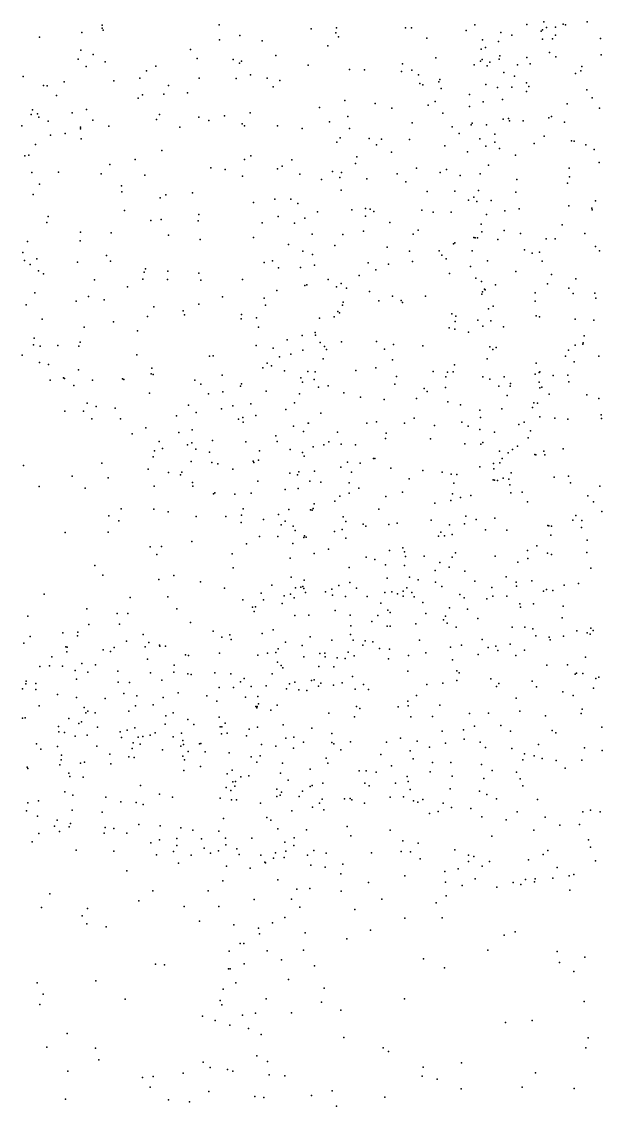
# Model space of a CAD drawing. Header units: metres. Extents: x -24.3 to 24.3, y -27.7 to 27.7.
# Drawn here: x -3.338 to -1.955, y -7.742 to -5.158 of the extents above; entities that cross this region are included whole.
import ezdxf

# ---------------------------------------------------------------- set-up
doc = ezdxf.new("R2010")
doc.units = ezdxf.units.M

msp = doc.modelspace()

# ---------------------------------------------------------------- linework, layer by layer
for p in [(-3.146, -5.1659, -3.7614), (-2.8675, -5.1656, -3.9354), (-2.2585, -5.1658, 23.7363), (-2.1348, -5.1647, 18.1192), (-2.0937, -5.158, 18.5388), (-2.048, -5.1638, 17.1503), (-2.0428, -5.1653, 18.7372), (-1.9907, -5.1584, 15.9387), (-3.1944, -5.1836, -3.6611), (-3.1465, -5.1736, -0.6404), (-3.1439, -5.1778, -9.1572), (-2.8179, -5.1909, -0.4349), (-2.6482, -5.1754, -0.3434), (-2.5892, -5.1847, 18.6048), (-2.5878, -5.1725, -9.5007), (-2.4236, -5.1726, -2.4244), (-2.4094, -5.1726, -3.8991), (-2.2789, -5.179, -9.5592), (-2.1964, -5.1841, -3.8679), (-2.1704, -5.1897, 19.1047), (-2.1005, -5.1807, 16.0733), (-2.0969, -5.177, 15.8376), (-2.0875, -5.1717, 15.7124), (-2.0661, -5.1902, 17.285), (-2.066, -5.1714, 17.6265), (-3.2957, -5.1945, -3.3961), (-2.8665, -5.2016, -2.4625), (-2.765, -5.2036, 18.8903), (-2.6083, -5.2152, 23.6601), (-2.5831, -5.1938, 18.2744), (-2.3727, -5.1973, -9.5289), (-2.2399, -5.2016, 15.7037), (-2.2024, -5.2051, 15.4867), (-2.0971, -5.1997, -0.1679), (-2.0731, -5.1985, 15.416), (-1.9595, -5.198, 17.4063), (-3.197, -5.2259, -9.0846), (-3.1673, -5.2362, -3.5408), (-2.9357, -5.2239, 1.2101), (-2.7329, -5.2389, 1.5934), (-2.3514, -5.2439, 15.6718), (-2.243, -5.2235, -0.2011), (-2.2331, -5.2192, 15.8366), (-2.1993, -5.239, 16.3928), (-2.1349, -5.243, -9.4902), (-2.0808, -5.2311, -3.8202), (-2.0655, -5.2419, -2.3565), (-1.9572, -5.2368, -3.8109), (-3.203, -5.2469, -3.4083), (-3.1843, -5.2648, -0.7179), (-3.1394, -5.2535, -2.4478), (-3.0182, -5.2638, -3.7128), (-2.9197, -5.2456, -9.2782), (-2.8339, -5.2481, -3.8556), (-2.8192, -5.2567, -9.3476), (-2.8139, -5.2517, 18.5593), (-2.6553, -5.2617, -9.4346), (-2.4304, -5.2581, 19.1968), (-2.2598, -5.2611, 15.2984), (-2.2453, -5.2518, -9.4955), (-2.2413, -5.2482, -2.3957), (-2.2294, -5.2635, 16.2584), (-2.2228, -5.2548, 15.9958), (-2.2006, -5.2472, 16.5883), (-2.1571, -5.2606, 17.9578), (-2.1268, -5.2583, 17.7631), (-2.0036, -5.2646, 23.7606), (-3.3345, -5.2888, -8.7695), (-3.0562, -5.2927, 0.9917), (-3.0402, -5.2752, 18.8458), (-2.9155, -5.2925, -3.7477), (-2.8268, -5.2937, -0.4489), (-2.7927, -5.2845, 23.5355), (-2.7533, -5.2926, -2.4484), (-2.5568, -5.2722, -3.8885), (-2.521, -5.2729, -9.4523), (-2.4335, -5.277, -2.4247), (-2.4089, -5.2733, 2.0552), (-2.3927, -5.2844, -3.8746), (-2.3418, -5.2957, 15.9014), (-2.189, -5.2791, 16.7754), (-2.1637, -5.2875, -0.1797), (-2.0189, -5.2816, 15.0881), (-2.0058, -5.2751, 18.8656), (-3.286, -5.3102, -2.3755), (-3.2775, -5.311, -8.8997), (-3.2371, -5.3013, -9.005), (-3.1183, -5.2986, -3.443), (-2.9882, -5.3096, -0.5346), (-2.7388, -5.3133, -9.3814), (-2.723, -5.2978, -0.3939), (-2.3897, -5.3053, 15.3452), (-2.3822, -5.3087, 17.9179), (-2.344, -5.3013, -0.2224), (-2.3384, -5.3169, -9.4045), (-2.2324, -5.3073, -3.8587), (-2.2048, -5.3149, 18.2404), (-2.1701, -5.3139, 16.9424), (-2.1351, -5.3033, 17.594), (-2.1296, -5.3124, 17.1498), (-1.992, -5.3206, -9.3359), (-3.2547, -5.3335, -3.258), (-3.0602, -5.3403, -2.4321), (-3.0499, -5.3326, -9.1554), (-2.9993, -5.3305, -3.5491), (-2.943, -5.3277, -3.6469), (-2.5685, -5.3456, -2.4334), (-2.2714, -5.3318, 16.4621), (-2.1927, -5.3433, 18.4321), (-2.1354, -5.3241, -9.3559), (-1.9787, -5.3396, -0.1511), (-3.3119, -5.368, -3.1788), (-3.1833, -5.3668, -0.7588), (-2.6281, -5.3621, -3.8155), (-2.4955, -5.3525, 15.6982), (-2.4563, -5.3641, -3.8356), (-2.3696, -5.357, -2.4182), (-2.3527, -5.3483, 16.0148), (-2.2708, -5.3602, 16.5855), (-2.2385, -5.3485, -2.4021), (-2.0385, -5.3536, -2.3559), (-1.9615, -5.3641, 14.7908), (-3.315, -5.3793, -0.903), (-3.3001, -5.3772, 23.0884), (-3.2972, -5.3855, 18.7664), (-3.2752, -5.3953, -8.8143), (-3.2176, -5.3751, 19.1388), (-3.1685, -5.3929, -2.4016), (-3.0166, -5.3912, 23.3403), (-3.0097, -5.379, -3.422), (-2.9163, -5.3856, -3.5188), (-2.8919, -5.3933, -2.4445), (-2.8546, -5.3822, -3.6271), (-2.794, -5.3748, -9.3125), (-2.6048, -5.3967, 1.7294), (-2.5608, -5.3838, -0.3162), (-2.408, -5.3991, -0.2436), (-2.3345, -5.3755, 16.2022), (-2.191, -5.3902, -9.2661), (-2.1785, -5.3883, 17.5122), (-2.1761, -5.3943, 17.6713), (-2.1433, -5.3945, 18.672), (-2.0825, -5.3872, -3.8317), (-2.0762, -5.3836, 18.8353), (-2.045, -5.3977, 14.9172), (-3.3379, -5.406, -8.7079), (-3.2344, -5.4247, 19.3736), (-3.198, -5.4136, -9.0033), (-3.1979, -5.4089, -3.2117), (-3.1307, -5.4065, 0.8076), (-2.9614, -5.4095, -0.5419), (-2.8126, -5.4013, 18.2774), (-2.8069, -5.4058, -0.4484), (-2.7284, -5.4058, -3.7207), (-2.6696, -5.4121, -0.3757), (-2.5569, -5.4128, 15.4671), (-2.3121, -5.4082, -0.2091), (-2.2955, -5.4246, -9.2878), (-2.2668, -5.4034, 23.6742), (-2.2645, -5.4001, -3.8121), (-2.2309, -5.4034, 15.0804), (-3.3047, -5.4508, -3.0975), (-3.2696, -5.4283, -2.3026), (-3.1962, -5.4371, 18.5459), (-2.5873, -5.4449, -3.7268), (-2.5792, -5.4349, 15.6753), (-2.5098, -5.4364, 15.8639), (-2.4805, -5.4376, 19.4483), (-2.4141, -5.4386, -9.324), (-2.2469, -5.4373, 16.9483), (-2.2107, -5.4256, 19.4395), (-2.2106, -5.4447, 17.1507), (-2.1168, -5.448, -9.2127), (-2.0936, -5.4307, 17.4456), (-2.0282, -5.4415, -0.1697), (-2.0215, -5.4429, 18.9402), (-3.3206, -5.4758, 0.4935), (-3.0041, -5.4646, -3.326), (-2.4926, -5.4513, -2.4253), (-2.4568, -5.4691, 15.1819), (-2.3299, -5.4535, -3.7569), (-2.2759, -5.4677, -2.4087), (-2.2325, -5.4542, 18.2354), (-2.1997, -5.4604, 18.5659), (-2.1617, -5.476, -2.3966), (-1.9939, -5.4513, -2.344), (-1.9745, -5.4621, -3.7895), (-3.3302, -5.4774, -0.9737), (-3.1282, -5.4985, -9.054), (-3.0678, -5.4863, -0.6877), (-2.8068, -5.4865, -3.5034), (-2.7921, -5.4778, 23.4211), (-2.7175, -5.5018, -9.28), (-2.6941, -5.4867, -2.4548), (-2.5426, -5.4957, -0.3156), (-2.5397, -5.4798, -9.3445), (-2.2261, -5.4999, 17.8759), (-1.9625, -5.493, 14.6618), (-3.3137, -5.5176, -8.7986), (-3.2504, -5.5167, -0.9121), (-3.1489, -5.52, -0.8014), (-3.0443, -5.5235, -3.2147), (-2.8876, -5.5064, -3.3965), (-2.853, -5.5103, -2.4282), (-2.812, -5.5263, 19.5765), (-2.7286, -5.5087, 1.4737), (-2.6756, -5.5214, 15.5761), (-2.5979, -5.5147, -2.4456), (-2.5761, -5.5169, 15.2753), (-2.4435, -5.5207, -0.2694), (-2.3977, -5.5071, -3.6979), (-2.3412, -5.5173, 16.7493), (-2.3262, -5.5102, 15.0292), (-2.2937, -5.5242, -3.6908), (-2.2459, -5.5201, 17.2702), (-2.0337, -5.5066, -3.7229), (-2.0329, -5.5277, 14.7645), (-3.2952, -5.5448, -3.0057), (-3.1003, -5.5486, -2.3801), (-2.624, -5.5339, 15.815), (-2.5802, -5.5291, -3.6362), (-2.5159, -5.5323, 16.0737), (-2.4229, -5.5394, 16.3817), (-2.1583, -5.5338, 18.7511), (-2.0375, -5.5424, 17.2016), (-3.3106, -5.5697, -1.0211), (-3.0994, -5.5633, 19.6484), (-3.0081, -5.5779, 18.2383), (-2.9943, -5.5703, -0.6641), (-2.9309, -5.5657, -3.2842), (-2.5772, -5.5593, 17.9294), (-2.3719, -5.5622, 1.9616), (-2.3062, -5.5613, 17.092), (-2.2605, -5.5762, 17.5805), (-2.2494, -5.5601, 14.9456), (-2.161, -5.564, -9.1948), (-2.7858, -5.589, -9.2434), (-2.735, -5.5808, -2.4308), (-2.6968, -5.5809, -3.5223), (-2.6798, -5.591, 15.7061), (-2.5187, -5.6033, 19.8171), (-2.5081, -5.6043, 15.1103), (-2.2733, -5.5833, -9.2201), (-2.2535, -5.5866, 17.7376), (-2.2195, -5.5843, -3.6373), (-2.1529, -5.6035, 14.8694), (-2.0344, -5.5969, 23.6734), (-1.9797, -5.6023, -3.6545), (-1.9712, -5.5847, 16.887), (-3.2752, -5.6224, -8.9114), (-3.0932, -5.6075, -3.0667), (-3.0304, -5.6314, 19.8441), (-3.0053, -5.6292, -2.3805), (-2.9162, -5.617, 23.273), (-2.727, -5.6221, -0.4466), (-2.6636, -5.6259, -9.2637), (-2.6329, -5.6113, -2.4278), (-2.5517, -5.6064, -9.2836), (-2.5193, -5.6214, -0.3144), (-2.4994, -5.6104, -2.4253), (-2.3851, -5.6071, 16.8216), (-2.3578, -5.6119, -2.4208), (-2.3151, -5.6116, 17.2245), (-2.231, -5.6171, 18.5362), (-2.187, -5.6084, -0.2346), (-1.9791, -5.6064, -0.2002), (-3.2782, -5.6361, 19.8308), (-2.9176, -5.6325, -9.1938), (-2.7649, -5.637, 19.8877), (-2.688, -5.6377, 15.3844), (-2.5235, -5.6573, -3.5397), (-2.4608, -5.6365, 16.5317), (-2.3934, -5.6548, -0.2673), (-2.243, -5.6402, -2.4082), (-2.1888, -5.6554, 19.6789), (-2.0502, -5.6422, 18.9692), (-3.3243, -5.6812, -2.1093), (-3.199, -5.6802, -9.0325), (-3.1976, -5.659, 0.6254), (-3.1244, -5.6608, -2.3054), (-2.9883, -5.6665, -3.121), (-2.9124, -5.6771, -0.6473), (-2.7854, -5.6718, -0.5339), (-2.6461, -5.664, -3.4938), (-2.5731, -5.6649, 16.0912), (-2.4053, -5.6645, 16.9331), (-2.261, -5.6722, 18.3418), (-2.258, -5.6725, 17.8422), (-2.252, -5.6732, 18.0053), (-2.242, -5.6583, -3.5552), (-2.2033, -5.6768, 18.7364), (-2.1498, -5.6623, 18.874), (-2.0882, -5.6755, -9.1382), (-2.0668, -5.6754, -2.3894), (-1.9962, -5.6622, 14.6898), (-3.335, -5.7074, -8.8446), (-2.7021, -5.6888, -3.4083), (-2.668, -5.7047, 15.8711), (-2.5917, -5.6909, -0.383), (-2.467, -5.6952, 16.6876), (-2.4142, -5.7044, -9.2574), (-2.3438, -5.7035, 17.3088), (-2.3093, -5.6868, 17.5281), (-2.3063, -5.6847, 14.9155), (-2.2649, -5.7039, -0.2697), (-2.1405, -5.7017, -0.2575), (-2.1047, -5.7069, -3.5259), (-1.9712, -5.6932, -9.0533), (-1.9618, -5.704, 19.1299), (-3.3316, -5.7268, -2.9023), (-3.3017, -5.7231, 18.2872), (-3.2048, -5.7308, -1.0206), (-3.1359, -5.7148, -0.9224), (-3.1265, -5.7284, -2.9569), (-2.7604, -5.7312, -2.387), (-2.7404, -5.7278, 15.5357), (-2.6448, -5.7124, 15.235), (-2.5129, -5.7324, -9.2817), (-2.4067, -5.7296, 14.9628), (-2.3374, -5.714, -2.3862), (-2.3265, -5.7229, -3.4948), (-2.2285, -5.7274, 17.415), (-2.1218, -5.7097, 2.1033), (-2.0977, -5.7281, 14.7723), (-3.3178, -5.736, 22.6606), (-3.2975, -5.7518, -1.1687), (-3.2862, -5.7582, -8.9329), (-3.0459, -5.755, -2.3225), (-3.0431, -5.7463, -0.841), (-2.9898, -5.7525, -3.0665), (-2.9158, -5.7573, -2.3666), (-2.7265, -5.7441, 15.7432), (-2.674, -5.7432, -0.4927), (-2.6403, -5.7379, -2.3837), (-2.494, -5.7491, 16.8486), (-2.4638, -5.7356, -0.3093), (-2.3188, -5.7574, 17.6636), (-2.2691, -5.7408, -9.2258), (-2.1604, -5.7527, -2.3683), (-2.076, -5.7605, 16.9964), (-3.1645, -5.7732, -2.2028), (-3.0493, -5.7711, -9.1627), (-2.9907, -5.7719, 18.1033), (-2.9112, -5.7734, -3.1257), (-2.8119, -5.7718, -9.2584), (-2.6631, -5.7864, -3.3527), (-2.6587, -5.7846, 15.9725), (-2.6078, -5.7717, -9.2943), (-2.5771, -5.782, 15.1061), (-2.5336, -5.7628, -2.3741), (-2.2557, -5.7688, 18.4298), (-2.2427, -5.7766, 18.6142), (-2.2093, -5.7845, 18.797), (-2.0853, -5.7826, -9.153), (-2.0181, -5.7704, -3.476), (-3.3067, -5.8039, -2.0348), (-3.1786, -5.8128, -2.8987), (-3.0859, -5.7898, 0.8033), (-2.7301, -5.7984, -3.2747), (-2.5879, -5.7897, 16.1728), (-2.564, -5.7925, -3.4352), (-2.5091, -5.8004, -0.4015), (-2.4544, -5.8118, -3.4233), (-2.376, -5.8115, 17.4342), (-2.2421, -5.8071, 18.1124), (-2.24, -5.8015, 23.5538), (-2.2355, -5.7954, -3.4417), (-2.2339, -5.7969, 18.25), (-2.1145, -5.8039, 19.0963), (-2.0342, -5.7928, 16.7682), (-2.0246, -5.8054, -2.3803), (-1.9729, -5.8046, -0.272), (-3.3274, -5.8328, 0.4044), (-3.2078, -5.824, -9.0518), (-3.1413, -5.8205, 20.3542), (-3.0229, -5.8369, 22.8901), (-2.9158, -5.8305, -9.2299), (-2.8597, -5.8131, 23.1176), (-2.76, -5.8169, -0.6216), (-2.757, -5.8336, 15.4252), (-2.574, -5.8329, 16.916), (-2.5718, -5.8258, -0.474), (-2.4869, -5.8232, 17.1829), (-2.4336, -5.822, 19.9613), (-2.4305, -5.8269, -2.3509), (-2.215, -5.836, -2.3421), (-2.1146, -5.8234, -3.4355), (-1.9704, -5.8164, 19.1855), (-3.0384, -5.8605, -0.9174), (-2.9535, -5.847, -3.0467), (-2.9499, -5.8563, 0.9936), (-2.8145, -5.8558, -0.6974), (-2.7785, -5.8631, -2.3412), (-2.6281, -5.8643, -0.5527), (-2.5937, -5.8613, 16.3911), (-2.5851, -5.8482, 16.7912), (-2.5806, -5.8517, 16.6643), (-2.3133, -5.8539, -9.249), (-2.3037, -5.8597, -0.3284), (-2.2257, -5.8422, 18.9463), (-2.1124, -5.8583, 19.2277), (-2.1044, -5.8613, -0.3037), (-3.2892, -5.8666, -1.3155), (-3.189, -5.8856, -1.1812), (-3.119, -5.8727, -1.0508), (-2.8153, -5.8661, -3.1605), (-2.7739, -5.8859, 15.5643), (-2.3195, -5.8876, 19.0606), (-2.3059, -5.8903, -3.3966), (-2.3052, -5.8723, 17.8115), (-2.2511, -5.8688, 18.5024), (-2.2397, -5.8834, 19.1602), (-2.2201, -5.8702, 17.2388), (-2.19, -5.8851, 14.799), (-2.0195, -5.8668, -9.117), (-1.9748, -5.869, -6.5097), (-3.3085, -5.9115, -2.827), (-3.0622, -5.8946, -2.2155), (-2.7054, -5.9161, 15.2288), (-2.6701, -5.9054, 16.9822), (-2.6388, -5.8985, 16.098), (-2.6381, -5.9046, -2.3255), (-2.2738, -5.8974, 18.6509), (-1.9981, -5.9065, -7.0132), (-3.3095, -5.9278, -1.4377), (-3.2937, -5.9305, 20.9699), (-3.2522, -5.9291, -1.9893), (-3.2014, -5.931, -1.2687), (-3.1985, -5.9214, -9.0853), (-2.7795, -5.9292, 20.248), (-2.739, -5.9353, -9.3054), (-2.6683, -5.9406, 16.6871), (-2.6266, -5.9219, 17.3075), (-2.6162, -5.9318, 16.5444), (-2.6115, -5.9389, 23.2914), (-2.5761, -5.9207, 17.4173), (-2.493, -5.9196, 14.9834), (-2.4738, -5.9381, -0.4908), (-2.4524, -5.9268, -9.2833), (-2.3826, -5.9304, 17.609), (-2.2231, -5.9327, -2.3101), (-2.2159, -5.9391, -0.3488), (-2.2078, -5.9341, 18.105), (-2.0355, -5.9408, -6.6354), (-2.0191, -5.9282, -6.2714), (-2.0013, -5.9264, -2.398), (-2.0003, -5.9227, -0.3149), (-3.3371, -5.9525, 21.184), (-3.0633, -5.9519, -1.0829), (-2.8902, -5.9546, -3.0659), (-2.8815, -5.9542, -0.835), (-2.7238, -5.956, 15.8258), (-2.697, -5.9498, -0.6818), (-2.62, -5.9607, -3.3224), (-2.4542, -5.9632, 19.0802), (-2.2293, -5.9614, 19.374), (-2.0424, -5.9545, -6.9018), (-1.9633, -5.9549, 19.8293), (-3.2951, -5.9694, -8.9666), (-3.2739, -5.9744, -1.8602), (-3.2029, -5.9876, -1.373), (-3.0276, -5.9833, 22.6475), (-2.7633, -5.9824, 16.8975), (-2.753, -5.9713, 17.0845), (-2.7432, -5.9774, 15.3234), (-2.7117, -5.99, 17.3765), (-2.6559, -5.991, -9.3259), (-2.6391, -5.9917, 16.2405), (-2.542, -5.9888, -0.5895), (-2.4942, -5.9821, -2.2973), (-2.3579, -5.9912, -3.3676), (-2.3237, -5.9928, -2.2921), (-2.3102, -5.9923, 20.0418), (-2.3069, -5.9754, -9.2567), (-2.1122, -5.9713, -9.2031), (-2.1049, -5.9937, 23.5192), (-2.1034, -5.9919, -2.3415), (-2.0215, -5.9684, -3.3897), (-3.2701, -6.0119, 21.9069), (-3.2386, -6.0061, -1.6609), (-3.2359, -6.0081, -1.7704), (-3.1691, -6.0116, -1.9857), (-3.0979, -6.0088, 0.7225), (-3.0949, -6.0106, -2.061), (-3.0293, -5.9964, -9.2121), (-3.0245, -5.9984, -2.1443), (-2.9252, -6.0122, -0.9692), (-2.8602, -6.0003, 22.8989), (-2.6733, -6.006, 17.7713), (-2.6686, -6.0167, -2.2439), (-2.6412, -6.0099, 16.3651), (-2.445, -6.0032, 18.8396), (-2.3273, -6.0042, 18.6503), (-2.2394, -6.0039, 18.4735), (-2.2225, -6.0095, 14.7793), (-2.1888, -6.004, -3.3674), (-2.1145, -5.9975, 19.4326), (-2.1052, -6.017, 14.7386), (-2.072, -6.0004, -6.5356), (-2.0373, -5.9999, -6.1469), (-2.0347, -6.0156, 16.3238), (-3.2135, -6.0248, -1.5289), (-3.0336, -6.0427, -2.9409), (-2.9114, -6.0213, -2.1876), (-2.893, -6.0443, 17.9216), (-2.8589, -6.0397, 20.4867), (-2.8164, -6.0263, -9.2904), (-2.8143, -6.0207, 17.1766), (-2.7559, -6.0382, 15.4511), (-2.6761, -6.0448, 15.2305), (-2.631, -6.0284, 15.1204), (-2.6082, -6.0251, 1.4125), (-2.5705, -6.042, -3.3548), (-2.4491, -6.0212, 19.2639), (-2.3794, -6.0317, -0.5019), (-2.372, -6.0389, 23.3635), (-2.328, -6.0295, 19.3957), (-2.2009, -6.0259, -9.2385), (-2.1739, -6.0261, 16.9138), (-2.1734, -6.0198, -0.3888), (-2.1037, -6.0303, 16.6215), (-2.0987, -6.0285, -6.9359), (-3.1819, -6.0666, 18.0977), (-2.7923, -6.0681, -0.8764), (-2.6883, -6.0662, -0.7743), (-2.5305, -6.0525, 19.1079), (-2.4744, -6.058, 17.68), (-2.3975, -6.0559, -2.2454), (-2.3231, -6.0631, 17.7865), (-2.2923, -6.0703, 17.1782), (-2.1817, -6.0485, -2.2983), (-2.1178, -6.0662, -6.7232), (-2.1088, -6.067, -6.2413), (-2.0812, -6.0454, -3.361), (-1.9913, -6.0467, 19.4769), (-1.9629, -6.0554, -9.058), (-3.2353, -6.0859, -9.0448), (-3.1906, -6.0855, -2.8541), (-3.1604, -6.0747, -1.7436), (-3.1155, -6.0783, -1.411), (-2.9695, -6.0968, -2.0825), (-2.9408, -6.0713, -1.0995), (-2.922, -6.0885, -9.2597), (-2.8618, -6.08, 16.9366), (-2.8352, -6.0733, -2.147), (-2.7802, -6.0961, 16.6557), (-2.7086, -6.082, -2.1695), (-2.6256, -6.0907, 17.61), (-2.2469, -6.0832, -3.3518), (-2.1938, -6.0802, 18.0417), (-2.1208, -6.0773, -6.4759), (-1.9576, -6.0947, -7.2485), (-3.1706, -6.1038, 21.6496), (-3.1027, -6.1036, -1.8687), (-2.8214, -6.105, -0.9814), (-2.8114, -6.1008, -3.1262), (-2.8105, -6.1122, 17.5253), (-2.6901, -6.1215, -9.344), (-2.6551, -6.1139, 16.137), (-2.6545, -6.1141, 20.4432), (-2.5155, -6.1142, -9.3098), (-2.4924, -6.1115, -2.1725), (-2.4263, -6.1143, 14.9115), (-2.4026, -6.1027, -0.5741), (-2.3542, -6.1202, -3.3434), (-2.2893, -6.1122, 14.8147), (-2.2747, -6.1211, 18.5141), (-2.2446, -6.1008, 19.503), (-2.1533, -6.1171, 1.8333), (-2.1406, -6.1121, -6.3493), (-2.1037, -6.099, -7.0934), (-2.0682, -6.1023, -0.402), (-2.0367, -6.1049, -9.1343), (-1.9567, -6.1028, -2.4301), (-3.075, -6.14, -1.5814), (-3.0425, -6.1253, -9.1996), (-2.9638, -6.1368, 17.1201), (-2.9321, -6.1301, 17.2836), (-2.7322, -6.1445, -2.0909), (-2.6666, -6.1338, -3.2465), (-2.5855, -6.1357, -0.7506), (-2.4694, -6.138, -0.6584), (-2.2468, -6.1294, -2.2051), (-2.2113, -6.1357, 18.379), (-2.1261, -6.1324, -9.198), (-3.0103, -6.1583, -1.9267), (-2.9428, -6.1656, 21.1141), (-2.9328, -6.1615, -1.2486), (-2.8835, -6.1556, -1.1583), (-2.8036, -6.1585, 1.0882), (-2.7294, -6.1578, 15.6726), (-2.6435, -6.1705, -0.8412), (-2.6182, -6.1662, -2.0956), (-2.606, -6.1586, 18.9365), (-2.5772, -6.1644, 23.0731), (-2.543, -6.166, 19.3309), (-2.4715, -6.1505, 20.3304), (-2.3644, -6.1516, -2.1505), (-2.2822, -6.1638, 20.1765), (-2.2444, -6.1643, 17.9046), (-2.2393, -6.1604, -9.2338), (-2.157, -6.169, -3.3421), (-2.1311, -6.1496, -6.1345), (-3.0244, -6.1947, -1.6726), (-3.0213, -6.1798, -1.805), (-3.0023, -6.1747, 22.2601), (-2.923, -6.1762, 17.4736), (-2.8904, -6.1833, -2.0019), (-2.7717, -6.1801, -1.0401), (-2.6987, -6.177, 16.3508), (-2.6686, -6.184, 15.9326), (-2.6653, -6.1932, 17.701), (-2.5001, -6.1985, -0.735), (-2.4969, -6.1982, 18.6739), (-2.1998, -6.1812, -7.0046), (-2.1932, -6.1988, -6.8751), (-2.1787, -6.1852, -6.7172), (-2.1691, -6.1769, 14.7495), (-2.1157, -6.1889, -2.3065), (-2.1133, -6.19, -0.502), (-2.0939, -6.1808, -7.1872), (-2.0915, -6.1895, 19.603), (-2.0483, -6.1755, 16.0198), (-3.3332, -6.2151, -8.9029), (-3.1467, -6.2099, -9.1002), (-3.0364, -6.2235, 17.0566), (-2.9345, -6.2059, -1.3524), (-2.8849, -6.2079, -9.2588), (-2.8705, -6.2113, 16.6469), (-2.8351, -6.224, 17.6371), (-2.7864, -6.2052, -3.163), (-2.7851, -6.2083, -9.304), (-2.7734, -6.2028, -2.0108), (-2.5773, -6.2194, -3.3384), (-2.5616, -6.2075, 15.0665), (-2.5315, -6.2092, 17.5077), (-2.4587, -6.2217, -9.278), (-2.2467, -6.2187, 19.6058), (-2.2137, -6.21, 16.7612), (-2.2133, -6.2233, -6.2486), (-2.1989, -6.2088, -0.5529), (-3.2179, -6.2409, -9.0269), (-3.132, -6.2448, -2.8961), (-2.9882, -6.2319, -9.2083), (-2.9599, -6.2375, -1.7344), (-2.9563, -6.2307, -1.5814), (-2.6993, -6.2335, -3.245), (-2.6809, -6.2375, 15.3211), (-2.6775, -6.2302, 19.1674), (-2.6407, -6.2283, -9.3172), (-2.5523, -6.2313, -2.0376), (-2.4152, -6.2472, -2.0427), (-2.3822, -6.2272, 23.2517), (-2.3363, -6.2314, -9.2443), (-2.3151, -6.2354, 1.5779), (-2.3015, -6.2364, -3.3368), (-2.215, -6.2495, -6.3746), (-2.2118, -6.2502, -6.5736), (-2.2042, -6.2506, -9.2062), (-2.1909, -6.2451, 18.3149), (-2.1772, -6.2474, -7.1854), (-2.1719, -6.2327, -2.2333), (-2.0696, -6.2431, -9.1079), (-2.035, -6.2402, -7.2879), (-3.296, -6.2654, -2.8528), (-3.187, -6.2693, 0.5043), (-3.022, -6.2641, -2.9899), (-2.9314, -6.2559, -3.0617), (-2.9306, -6.264, 17.8365), (-2.7754, -6.2521, -1.9069), (-2.7104, -6.2723, 22.7627), (-2.6795, -6.2701, 18.9621), (-2.6516, -6.2523, 19.2912), (-2.6257, -6.2547, -0.961), (-2.5577, -6.2565, 17.8067), (-2.535, -6.2689, -0.8564), (-2.3086, -6.2573, 17.0108), (-2.1749, -6.2613, 18.0314), (-2.0305, -6.2567, 15.6888), (-1.9608, -6.2646, -2.3915), (-2.8807, -6.2827, 21.8437), (-2.8775, -6.2805, -1.6863), (-2.8304, -6.2837, -1.3691), (-2.7913, -6.2807, -1.7846), (-2.5916, -6.2999, -1.9457), (-2.5802, -6.2884, 19.4083), (-2.558, -6.2813, 1.2823), (-2.4701, -6.2889, 18.5885), (-2.431, -6.2788, 17.8451), (-2.3153, -6.2984, 18.4613), (-2.3116, -6.2825, -0.6686), (-2.2923, -6.2911, -6.1479), (-2.2679, -6.2864, -6.997), (-2.1728, -6.2804, -5.949), (-2.1457, -6.2788, 18.1465), (-2.1331, -6.3017, 16.2165), (-1.989, -6.2876, -5.9114), (-1.9759, -6.3014, -0.5725), (-3.1006, -6.3185, 17.2633), (-3.0228, -6.3192, 17.5193), (-2.9892, -6.3253, 16.7196), (-2.81, -6.3187, -1.5532), (-2.7015, -6.3202, 16.236), (-2.6497, -6.3209, -1.8132), (-2.646, -6.3217, -3.3253), (-2.6435, -6.3172, -9.2697), (-2.6411, -6.3067, -1.0724), (-2.4872, -6.319, -1.9516), (-2.3536, -6.3048, 14.877), (-1.9558, -6.3248, -7.3963), (-3.1304, -6.3352, 17.0967), (-3.1064, -6.347, -2.9672), (-2.9224, -6.3363, 17.6538), (-2.852, -6.3365, 16.4921), (-2.8147, -6.3507, 22.3165), (-2.8142, -6.3337, 17.7577), (-2.7617, -6.3439, 16.3374), (-2.7265, -6.3319, 21.1651), (-2.7106, -6.3481, 15.4266), (-2.5725, -6.3374, 18.7027), (-2.5656, -6.3485, 20.785), (-2.5246, -6.3547, -1.0016), (-2.4637, -6.3553, 17.2374), (-2.4434, -6.3525, -0.8727), (-2.3626, -6.3453, -6.0573), (-2.283, -6.3537, -2.0114), (-2.2802, -6.3357, -6.8527), (-2.2556, -6.3441, -5.9317), (-2.2109, -6.3407, -2.1124), (-2.025, -6.3454, 19.71), (-2.0179, -6.3339, 1.7934), (-2.0035, -6.3463, -9.0128), (-3.2342, -6.375, -2.934), (-3.1317, -6.3743, 16.8999), (-2.7199, -6.3568, 22.5539), (-2.6913, -6.3593, -1.2666), (-2.6866, -6.3703, 15.612), (-2.593, -6.3727, -1.1468), (-2.5743, -6.3677, -1.747), (-2.5185, -6.3599, -1.834), (-2.3397, -6.3736, -0.7628), (-2.3186, -6.3562, 20.522), (-2.3127, -6.3795, -6.4239), (-2.2331, -6.3683, -7.2646), (-2.182, -6.3695, -9.1495), (-2.0848, -6.3581, -5.8533), (-2.0823, -6.3586, -0.6631), (-2.0778, -6.3811, 14.7561), (-2.0758, -6.36, -3.3417), (-2.0041, -6.3625, 23.3979), (-2.9324, -6.3963, -9.2092), (-2.802, -6.4019, -9.2248), (-2.7718, -6.3844, -3.2468), (-2.7277, -6.3843, 19.134), (-2.6919, -6.4013, 19.2888), (-2.666, -6.3869, -1.5839), (-2.664, -6.3829, -1.3706), (-2.6601, -6.3856, 15.9329), (-2.5659, -6.3884, 15.0927), (-2.345, -6.3837, -9.2152), (-2.3308, -6.3823, -3.3557), (-2.1111, -6.4066, -9.0768), (-1.9911, -6.3927, -5.829), (-3.0319, -6.4086, 17.6031), (-3.0158, -6.4268, -9.1433), (-3.0047, -6.408, 0.7498), (-2.8362, -6.4253, 16.4127), (-2.6408, -6.4245, -3.3719), (-2.6068, -6.4142, -1.2683), (-2.4615, -6.4176, -1.0475), (-2.4298, -6.411, -6.0121), (-2.4263, -6.4208, 14.9432), (-2.4235, -6.4321, -1.7105), (-2.3788, -6.4309, -7.1109), (-2.3049, -6.4233, -1.929), (-2.2099, -6.4312, -7.3436), (-2.1331, -6.4178, 15.9835), (-2.085, -6.4242, -0.7435), (-2.0757, -6.4269, -7.4243), (-1.9915, -6.4222, -2.3109), (-3.1633, -6.4536, -8.9892), (-2.8343, -6.4586, -3.2253), (-2.698, -6.4355, 17.5342), (-2.558, -6.4579, -1.4661), (-2.5172, -6.4337, -5.8774), (-2.4964, -6.4389, -1.6078), (-2.4716, -6.4516, -5.7862), (-2.4257, -6.4533, -6.1535), (-2.3422, -6.4461, -6.636), (-2.3199, -6.457, -0.9204), (-2.3126, -6.4334, 17.9497), (-2.1563, -6.4454, -3.357), (-2.1321, -6.4364, 18.2097), (-3.1446, -6.4762, 17.4842), (-2.9753, -6.4774, 16.5414), (-2.6961, -6.481, 15.4991), (-2.4672, -6.4834, -9.1803), (-2.4137, -6.4809, -5.6688), (-2.3526, -6.4652, 16.8346), (-2.2824, -6.4669, -5.8162), (-2.1839, -6.4802, 18.1055), (-1.9822, -6.4593, -3.3479), (-3.0112, -6.4864, 17.7811), (-2.9116, -6.492, 17.7682), (-2.8547, -6.5076, -9.1554), (-2.7419, -6.5002, 22.165), (-2.6853, -6.5069, -5.8229), (-2.6732, -6.5051, 15.3727), (-2.6683, -6.5037, 15.8472), (-2.6658, -6.5084, -9.1571), (-2.6649, -6.4879, 18.769), (-2.5993, -6.5097, 18.6631), (-2.5826, -6.501, 19.5133), (-2.5564, -6.4937, -6.0508), (-2.5404, -6.5077, -5.6648), (-2.4205, -6.5067, -1.1865), (-2.3938, -6.4873, -6.5001), (-2.3519, -6.4934, -1.6744), (-2.3374, -6.503, -9.1659), (-2.2585, -6.4904, -1.8701), (-2.2179, -6.5059, 19.76), (-2.1601, -6.4928, -0.9054), (-2.1593, -6.5024, 23.2189), (-2.1223, -6.4899, -2.1215), (-2.088, -6.5102, 19.7892), (-2.0456, -6.4999, -5.731), (-2.0117, -6.496, -0.8449), (-3.2847, -6.5216, -8.7845), (-3.0795, -6.5298, -3.1134), (-2.9901, -6.5276, -3.1704), (-2.8109, -6.5354, -3.2931), (-2.7678, -6.5192, 19.0632), (-2.7616, -6.535, 16.2396), (-2.7126, -6.5255, 21.7728), (-2.6974, -6.5215, 16.0759), (-2.6887, -6.5304, 21.495), (-2.6616, -6.5178, -5.9779), (-2.6144, -6.5159, 15.209), (-2.5973, -6.5239, -3.4041), (-2.5663, -6.5275, -9.1421), (-2.5147, -6.5272, -7.2486), (-2.473, -6.5174, 17.9503), (-2.4563, -6.5158, -7.1257), (-2.4426, -6.5209, 1.2373), (-2.4292, -6.5142, -6.3958), (-2.4291, -6.5263, -1.4271), (-2.4085, -6.5177, -6.671), (-2.4033, -6.5278, -3.3915), (-2.2942, -6.5226, -3.3829), (-2.2835, -6.5302, 14.8689), (-2.2301, -6.5331, -7.4348), (-2.2157, -6.5264, -0.9931), (-2.182, -6.5261, -5.7033), (-2.0949, -6.5144, 15.4747), (-2.0727, -6.5128, -8.9899), (-3.183, -6.5565, 16.8523), (-2.9682, -6.5567, -9.0722), (-2.7883, -6.5522, -5.681), (-2.781, -6.5514, 0.9351), (-2.7172, -6.5437, -3.3603), (-2.5908, -6.5606, 22.4526), (-2.4827, -6.5432, -6.2323), (-2.4654, -6.5594, -6.853), (-2.3822, -6.5414, -7.3526), (-2.319, -6.554, 16.5808), (-2.2756, -6.5575, -1.6793), (-2.1512, -6.545, 15.7863), (-2.1496, -6.5524, 1.5153), (-2.119, -6.5443, -2.0137), (-2.0484, -6.5498, -0.9629), (-3.323, -6.5741, -8.6161), (-3.1103, -6.5674, -8.9218), (-3.085, -6.5679, 17.6415), (-2.7839, -6.5631, -5.8418), (-2.6874, -6.5723, 19.3285), (-2.6542, -6.5719, -6.114), (-2.5551, -6.5719, 15.1029), (-2.5042, -6.5867, -6.9796), (-2.4898, -6.5725, 18.518), (-2.4601, -6.5649, -6.5621), (-2.3749, -6.5679, 18.0307), (-2.3328, -6.5824, -9.0983), (-2.3285, -6.5739, -1.496), (-2.2515, -6.5795, -5.6052), (-2.0505, -6.5783, -3.3826), (-3.2044, -6.6118, -5.6771), (-3.1779, -6.5937, -3.1132), (-3.1048, -6.5928, -5.691), (-2.9358, -6.589, -5.7488), (-2.8814, -6.6095, -5.8489), (-2.7388, -6.6068, 19.1732), (-2.5537, -6.5973, -7.0747), (-2.467, -6.5981, -9.0831), (-2.4599, -6.5975, -5.5557), (-2.3993, -6.5925, 19.7007), (-2.3245, -6.591, -1.326), (-2.3029, -6.6002, -7.4572), (-2.1693, -6.5999, -7.5417), (-2.139, -6.6006, -1.0994), (-2.1203, -6.6045, -1.8833), (-2.0155, -6.6088, 15.1999), (-1.9907, -6.6134, 14.7979), (-1.9825, -6.6028, 19.8389), (-1.9766, -6.6083, -5.6381), (-3.3328, -6.638, -8.4678), (-3.318, -6.6225, -5.6873), (-3.2397, -6.6141, 17.1858), (-3.2053, -6.6211, -5.786), (-3.0881, -6.6337, -3.2192), (-3.0485, -6.6175, -5.8245), (-3.0352, -6.6364, -8.923), (-2.8611, -6.6238, 16.3408), (-2.8418, -6.6184, -9.0508), (-2.8389, -6.6298, -5.6053), (-2.7648, -6.6154, -6.0904), (-2.7097, -6.636, 15.4015), (-2.6509, -6.6233, -7.261), (-2.5995, -6.6311, 18.6608), (-2.5546, -6.6176, 17.1501), (-2.5481, -6.6309, -7.3561), (-2.5195, -6.6326, 18.0257), (-2.5017, -6.6353, 19.615), (-2.3906, -6.6315, 22.827), (-2.2411, -6.6297, -9.0014), (-2.1133, -6.6209, -8.9058), (-2.0816, -6.6238, 20.4596), (-2.079, -6.6304, -5.5966), (-2.0472, -6.6215, -1.9826), (-1.9841, -6.6167, -1.0754), (-3.2329, -6.6469, 16.9987), (-3.2302, -6.6592, 17.3186), (-3.2295, -6.6478, -5.8847), (-3.1439, -6.6539, -8.7791), (-3.1262, -6.6578, 16.6336), (-3.118, -6.6486, -5.9253), (-3.0438, -6.6467, -5.5666), (-3.0098, -6.6428, -3.2804), (-3.0086, -6.6451, -5.9484), (-2.995, -6.6455, 17.7635), (-2.8669, -6.6625, -6.0802), (-2.7527, -6.6622, -6.1929), (-2.7326, -6.6605, 15.612), (-2.7271, -6.6522, 16.0479), (-2.6698, -6.6439, 18.7778), (-2.6276, -6.6627, -9.0261), (-2.6159, -6.6623, -6.329), (-2.5601, -6.6598, -6.8462), (-2.5253, -6.6434, -6.6432), (-2.4858, -6.6509, -7.4338), (-2.462, -6.6523, -3.438), (-2.3751, -6.6614, -9.0304), (-2.3162, -6.6478, 14.8854), (-2.2906, -6.6428, 18.1706), (-2.2265, -6.6483, -1.2694), (-2.2088, -6.6456, -1.4082), (-2.2034, -6.6556, 20.6535), (-2.1742, -6.6409, 14.8258), (-2.1404, -6.655, -1.7167), (-3.2664, -6.6706, -8.5571), (-3.1948, -6.6871, -8.6688), (-3.1617, -6.69, -6.0209), (-3.0384, -6.6768, 16.5125), (-2.9747, -6.6905, -6.0926), (-2.948, -6.6659, 16.4132), (-2.9409, -6.6674, -8.9828), (-2.775, -6.6668, 16.184), (-2.7284, -6.6836, -7.2148), (-2.6659, -6.6706, -7.0971), (-2.6152, -6.6708, 15.1637), (-2.5863, -6.6736, -5.4975), (-2.5677, -6.6749, -6.5331), (-2.5459, -6.6685, 1.0787), (-2.4641, -6.6758, 21.0942), (-2.4166, -6.6674, 14.9494), (-2.3116, -6.6784, 16.3079), (-2.2502, -6.6657, 16.0422), (-2.1605, -6.6674, -5.5338), (-2.0867, -6.6906, -1.4617), (-2.0381, -6.6899, -1.8507), (-1.9948, -6.6713, -1.1904), (-3.2948, -6.694, -5.4378), (-3.2716, -6.6923, -5.9854), (-3.2406, -6.6929, -3.2444), (-3.2104, -6.7035, -5.4902), (-3.1805, -6.7073, 17.7903), (-3.1086, -6.7051, -3.2925), (-3.0307, -6.7089, -8.8457), (-2.9756, -6.7074, -3.3806), (-2.942, -6.7115, 0.6931), (-2.9342, -6.7132, -5.5082), (-2.878, -6.7092, -3.4471), (-2.8399, -6.7111, -6.1991), (-2.7413, -6.7113, -6.2975), (-2.7195, -6.6918, -5.5106), (-2.7156, -6.6973, -7.3849), (-2.6298, -6.694, -7.4553), (-2.5946, -6.6944, -3.5246), (-2.4181, -6.7051, 18.3396), (-2.3011, -6.7046, 19.8128), (-2.2955, -6.7093, -3.4412), (-2.0194, -6.7121, -1.6084), (-2.0161, -6.7097, -8.7063), (-2.0008, -6.7106, 19.8917), (-3.3279, -6.7348, -8.1634), (-3.327, -6.729, -5.3449), (-3.3043, -6.7344, -8.2796), (-3.2077, -6.7237, 16.799), (-3.1081, -6.7314, -6.1492), (-3.0814, -6.7319, -5.4735), (-3.0042, -6.7266, 17.6534), (-2.8167, -6.7303, -7.2803), (-2.8083, -6.7224, -7.4132), (-2.791, -6.7417, -7.139), (-2.7553, -6.7398, 15.8027), (-2.6998, -6.7353, -6.9105), (-2.6871, -6.7315, 18.0516), (-2.6472, -6.7272, -6.813), (-2.641, -6.7254, -6.4791), (-2.6306, -6.7409, -6.7096), (-2.6257, -6.7339, -6.5984), (-2.5953, -6.7385, 18.607), (-2.5742, -6.7331, 21.8055), (-2.55, -6.7174, 18.1033), (-2.5238, -6.7364, -8.9646), (-2.373, -6.7369, -7.5961), (-2.3348, -6.7335, -8.9656), (-2.3015, -6.7269, -5.4301), (-2.2203, -6.7234, -7.6354), (-2.2072, -6.7414, 19.8821), (-2.201, -6.7341, -8.8549), (-2.1218, -6.7289, -3.4333), (-2.1116, -6.742, 23.0451), (-1.9704, -6.7225, -1.5199), (-1.9634, -6.7194, -1.3326), (-3.3362, -6.7471, -8.0574), (-3.3046, -6.749, -3.3191), (-3.2526, -6.7605, -8.3896), (-3.2072, -6.7675, -5.3862), (-3.0944, -6.7584, 17.7634), (-3.0634, -6.7636, -3.3924), (-3.001, -6.768, 17.8615), (-2.965, -6.7569, -6.2419), (-2.8966, -6.7635, 16.3187), (-2.8671, -6.7438, -8.9267), (-2.8334, -6.7438, 17.993), (-2.8044, -6.767, -3.5742), (-2.7752, -6.7651, -6.9725), (-2.7071, -6.7468, 18.968), (-2.678, -6.7493, -5.4386), (-2.6588, -6.7508, 19.4399), (-2.5435, -6.7478, -7.5773), (-2.5115, -6.7489, -3.5529), (-2.3973, -6.7628, -5.3876), (-2.049, -6.7546, -5.4509), (-2.0246, -6.7631, 14.7758), (-1.9756, -6.7453, -3.4292), (-3.2961, -6.7879, -7.7989), (-3.1892, -6.7915, -7.6903), (-3.139, -6.7699, -8.6248), (-3.067, -6.7873, -8.6915), (-3.0245, -6.7851, -7.6111), (-2.8731, -6.7768, -6.3009), (-2.7801, -6.7893, -6.8726), (-2.7776, -6.7922, 15.493), (-2.7767, -6.789, -6.4098), (-2.7734, -6.7826, -5.4262), (-2.7294, -6.7857, -8.8988), (-2.5402, -6.7893, 15.0282), (-2.5325, -6.794, 18.2357), (-2.4409, -6.7901, -7.6536), (-2.4182, -6.7761, 22.4606), (-2.4172, -6.7874, -3.5609), (-2.3419, -6.7858, 14.865), (-2.1603, -6.7697, -8.768), (-3.336, -6.8171, -7.7063), (-3.3296, -6.8159, -6.2858), (-3.2255, -6.8177, -7.9734), (-3.1855, -6.8039, -6.3079), (-3.1807, -6.8005, 17.672), (-3.1626, -6.8043, 16.6586), (-3.0825, -6.8004, -7.7263), (-2.9945, -6.8112, -7.3702), (-2.977, -6.8039, -3.5025), (-2.9418, -6.8201, -6.3846), (-2.8672, -6.8143, -7.6361), (-2.7445, -6.7983, -6.7419), (-2.6061, -6.8048, -5.3689), (-2.5453, -6.8135, -8.8889), (-2.4109, -6.8138, 16.4868), (-2.3591, -6.8129, -8.8993), (-2.2708, -6.8057, 22.7652), (-2.2261, -6.8052, -3.5162), (-2.151, -6.8006, 14.7906), (-2.0905, -6.8116, -7.8232), (-2.0051, -6.8056, -7.9158), (-2.0025, -6.7959, -8.5724), (-3.2501, -6.8369, 17.2232), (-3.2014, -6.8297, 17.4807), (-3.1955, -6.8257, -8.2099), (-3.1576, -6.8382, -8.3641), (-3.0869, -6.8455, -7.2741), (-3.0685, -6.8399, -7.8506), (-2.996, -6.8314, -7.2263), (-2.9277, -6.832, -7.1088), (-2.8649, -6.8374, -5.385), (-2.8611, -6.8375, -3.6272), (-2.8532, -6.8286, -6.9287), (-2.7957, -6.8435, -6.4942), (-2.7765, -6.8388, 15.9133), (-2.7153, -6.8331, 18.1633), (-2.6465, -6.8409, 19.5282), (-2.2853, -6.8451, -8.7889), (-2.2591, -6.836, -7.7499), (-2.1963, -6.8348, 1.268), (-1.9559, -6.8384, -8.4636), (-3.2491, -6.8496, 16.9809), (-3.2356, -6.851, -7.4708), (-3.2107, -6.8598, -6.4267), (-3.1823, -6.8574, -5.2487), (-3.1032, -6.8494, -6.4221), (-3.0999, -6.8628, -8.2849), (-3.0606, -6.8625, -7.1072), (-3.0495, -6.861, 17.9334), (-3.0318, -6.8577, 16.4753), (-3.02, -6.8516, -8.6131), (-2.9767, -6.8615, -6.9756), (-2.9573, -6.8528, 18.0278), (-2.954, -6.8702, -6.8754), (-2.8617, -6.8546, -8.7395), (-2.8482, -6.853, -7.7493), (-2.8027, -6.859, 15.7218), (-2.7085, -6.8643, 19.0436), (-2.6897, -6.8622, 19.367), (-2.5994, -6.8533, -7.7535), (-2.4357, -6.8644, 22.2123), (-2.3962, -6.8715, -8.787), (-2.3365, -6.848, -5.2979), (-2.284, -6.8671, 20.9476), (-2.1734, -6.8481, -8.6567), (-2.0739, -6.8464, -3.5097), (-2.0659, -6.8517, -8.5197), (-3.3023, -6.8785, -7.3904), (-3.2925, -6.8912, -7.2818), (-3.2525, -6.8848, -5.1334), (-3.1586, -6.884, -7.1131), (-3.0749, -6.8896, -6.9342), (-3.0727, -6.8757, -8.1695), (-3.0553, -6.8791, -8.3778), (-3.0023, -6.8923, -8.4667), (-2.9588, -6.8838, -3.6199), (-2.9521, -6.8795, -7.8673), (-2.9413, -6.8961, -6.6547), (-2.914, -6.8782, -6.7512), (-2.9109, -6.8775, -8.6337), (-2.9008, -6.8974, 18.1459), (-2.7665, -6.8793, -3.7479), (-2.7324, -6.8838, 15.2532), (-2.6907, -6.8886, 0.8438), (-2.6665, -6.8738, -3.7314), (-2.5989, -6.875, 16.9693), (-2.5941, -6.878, 18.4078), (-2.5778, -6.8927, 19.6983), (-2.5545, -6.8735, -5.2963), (-2.4692, -6.8742, -7.8164), (-2.4122, -6.8949, 21.4409), (-2.3662, -6.8863, 19.8964), (-2.3283, -6.8763, -7.8241), (-2.2458, -6.8739, 19.9497), (-2.2329, -6.8868, -7.854), (-2.1702, -6.8891, -8.4444), (-2.1069, -6.8794, -7.9234), (-1.997, -6.8878, 20.5108), (-1.9548, -6.894, 1.4392), (-3.2442, -6.9159, -7.0232), (-3.2434, -6.905, -3.6065), (-3.1883, -6.9216, 16.7545), (-3.1277, -6.9029, 16.5993), (-3.0826, -6.9093, -6.7775), (-3.07, -6.9105, -6.6688), (-2.954, -6.9077, 16.3759), (-2.9504, -6.9159, -7.9938), (-2.8439, -6.8993, 16.2407), (-2.7916, -6.9091, -7.914), (-2.778, -6.9216, -8.624), (-2.7699, -6.9065, 18.2687), (-2.6124, -6.9123, 18.6269), (-2.4823, -6.9036, 14.9338), (-2.4056, -6.9135, -3.6858), (-2.3595, -6.9227, -5.2274), (-2.3156, -6.9226, -8.4327), (-2.1442, -6.9164, -8.0273), (-2.1399, -6.9018, 20.012), (-2.1169, -6.9066, -8.2512), (-2.0984, -6.9133, -3.5926), (-2.0649, -6.9181, -8.113), (-2.0038, -6.9169, 20.0318), (-3.325, -6.934, -6.8983), (-3.3236, -6.9367, -6.7778), (-3.2468, -6.928, 17.3031), (-3.2258, -6.9482, 17.659), (-3.1975, -6.9243, -6.6954), (-3.1252, -6.9257, -5.1803), (-2.9514, -6.9415, -3.7216), (-2.912, -6.9322, -8.2905), (-2.8481, -6.9496, -3.7833), (-2.8362, -6.9406, -8.0054), (-2.721, -6.9476, -8.0258), (-2.717, -6.9238, -5.2645), (-2.6508, -6.9384, 15.0548), (-2.609, -6.9239, -8.6628), (-2.534, -6.9428, -8.0091), (-2.5171, -6.9428, 19.8313), (-2.4934, -6.9459, -3.7479), (-2.4573, -6.9303, -8.5615), (-2.365, -6.945, -8.0116), (-2.2423, -6.927, -8.2978), (-2.217, -6.942, -8.1966), (-2.1592, -6.9454, -5.2153), (-2.0434, -6.9361, -5.2347), (-3.2234, -6.956, 17.6949), (-3.1911, -6.9578, -5.0607), (-2.835, -6.969, -5.2406), (-2.8285, -6.9676, -8.1214), (-2.8156, -6.9564, -8.4158), (-2.7969, -6.9547, -8.5154), (-2.7033, -6.9643, 19.4402), (-2.6209, -6.9719, 18.7519), (-2.5204, -6.9719, -8.4029), (-2.4478, -6.9714, -8.0835), (-2.4194, -6.9558, -8.3633), (-2.4172, -6.9677, 14.8482), (-2.3128, -6.9554, -3.7042), (-2.2371, -6.9608, 15.3307), (-2.1505, -6.9614, -3.6625), (-3.2355, -6.9927, -3.8452), (-3.2157, -7, 16.8809), (-3.0546, -6.9776, 16.5047), (-3.0095, -6.998, -5.1602), (-2.8507, -6.982, 15.652), (-2.8399, -6.9892, 18.3235), (-2.8301, -6.9793, 16.1202), (-2.7304, -6.9864, -8.31), (-2.7218, -7, 18.4297), (-2.7191, -6.9932, 19.2826), (-2.669, -6.9906, -8.4945), (-2.6505, -6.98, 18.8929), (-2.6458, -6.9775, -8.1038), (-2.5098, -6.9785, -5.189), (-2.4126, -6.9865, -5.1708), (-2.3176, -6.985, -8.1839), (-2.2477, -6.9911, 22.4645), (-2.2297, -6.999, -5.1462), (-2.1442, -6.9781, 14.7626), (-3.3233, -7.0189, 0.2568), (-3.2977, -7.0135, -3.9563), (-3.1373, -7.0054, 18.0338), (-3.1017, -7.0162, -5.0405), (-3.0652, -7.0177, 0.4838), (-3.0488, -7.0226, -3.9354), (-2.9785, -7.0055, -3.8625), (-2.8652, -7.0077, -3.8738), (-2.8379, -7.0111, 15.8677), (-2.8264, -7.0115, 15.9865), (-2.7687, -7.0198, 15.227), (-2.7301, -7.0038, -5.1879), (-2.6773, -7.0038, -3.868), (-2.6284, -7.0191, -5.162), (-2.622, -7.0096, -8.2829), (-2.569, -7.0088, -8.1856), (-2.5553, -7.0087, 16.6739), (-2.5515, -7.0116, -3.8392), (-2.5214, -7.0197, 14.9166), (-2.4599, -7.005, 16.354), (-2.4286, -7.0046, -8.1814), (-2.4043, -7.0137, 16.075), (-2.3941, -7.0172, 1.0121), (-2.3822, -7.0106, 21.6989), (-2.3341, -7.0195, -3.783), (-2.207, -7.0092, 20.0764), (-2.1092, -7.011, -5.1204), (-3.3263, -7.0374, -4.5411), (-3.3, -7.0501, -4.2672), (-3.2176, -7.0363, -4.8185), (-3.1463, -7.041, -4.0163), (-2.6947, -7.0375, 19.1694), (-2.6448, -7.0293, 18.5547), (-2.618, -7.0356, 19.7925), (-2.3666, -7.0439, 20.0288), (-2.3456, -7.0395, -5.0897), (-2.314, -7.0297, 15.6141), (-2.268, -7.0322, 14.7875), (-2.2415, -7.0518, 21.2453), (-2.1577, -7.0403, -3.7536), (-2.0906, -7.0528, 22.7168), (-2.001, -7.0404, -5.0392), (-1.9829, -7.0359, 1.2746), (-1.9602, -7.0402, 22.9134), (-3.2595, -7.0742, 17.3512), (-3.253, -7.0603, 17.1575), (-3.225, -7.0759, -4.493), (-3.222, -7.0681, -4.1994), (-3.1388, -7.0771, 16.7104), (-3.0591, -7.0705, 18.2395), (-3.0077, -7.0737, -4.9965), (-2.9592, -7.0781, -4.0623), (-2.8569, -7.0558, -3.997), (-2.7541, -7.0538, -3.9727), (-2.7445, -7.0597, 17.0806), (-2.5626, -7.0754, -3.9618), (-2.1837, -7.0594, -5.007), (-2.0557, -7.072, 14.8738), (-2.0095, -7.07, 20.6662), (-3.2971, -7.0918, 17.8077), (-3.2475, -7.0872, 18.0157), (-3.1417, -7.0907, -4.3674), (-3.1181, -7.0796, -4.1786), (-3.0872, -7.0906, -4.2735), (-2.9683, -7.1032, -4.242), (-2.9301, -7.084, -5.0729), (-2.9093, -7.1043, -4.1565), (-2.8683, -7.0861, 18.4222), (-2.8522, -7.1029, 16.2373), (-2.7899, -7.1027, -5.069), (-2.7279, -7.0809, 19.5373), (-2.6886, -7.1021, -5.0532), (-2.6595, -7.0828, 16.876), (-2.5542, -7.0969, -5.0285), (-2.4603, -7.0835, -3.9328), (-2.2183, -7.0981, -3.849), (-2.1179, -7.0839, 20.1583), (-3.3126, -7.1117, 17.5344), (-3.0303, -7.114, -4.8331), (-3.0099, -7.1071, -4.3654), (-2.968, -7.1202, -4.4704), (-2.9034, -7.127, -4.8205), (-2.8514, -7.1183, 15.9313), (-2.8257, -7.128, -4.3335), (-2.7111, -7.1127, -4.0836), (-2.6897, -7.12, -4.923), (-2.4298, -7.1095, -4.9703), (-2.3933, -7.115, -4.0031), (-2.3059, -7.1302, -4.8931), (-1.9876, -7.1068, -3.9809), (-1.9833, -7.1246, -4.8228), (-3.208, -7.1312, 18.1585), (-3.1184, -7.1339, 17.5185), (-3.0166, -7.1424, 16.5129), (-2.976, -7.1342, 18.3955), (-2.9344, -7.1435, -4.7096), (-2.8883, -7.1389, -4.5867), (-2.8694, -7.133, 15.8041), (-2.8199, -7.1421, 15.3569), (-2.7681, -7.1432, 19.4024), (-2.7381, -7.1505, 19.2248), (-2.7331, -7.1381, -4.7452), (-2.7125, -7.1492, -4.4272), (-2.7088, -7.1341, -4.2177), (-2.6567, -7.1433, 19.8477), (-2.6423, -7.1321, -4.8172), (-2.613, -7.1386, -4.1167), (-2.505, -7.1378, -4.0938), (-2.4341, -7.1348, -4.8277), (-2.4121, -7.1355, 14.8424), (-2.3889, -7.1521, -4.0999), (-2.2739, -7.1429, -4.779), (-2.2605, -7.1465, 21.5339), (-2.131, -7.1543, -4.7179), (-2.0959, -7.1416, -3.9294), (-2.0845, -7.1323, -4.8338), (-3.0877, -7.1808, 18.3523), (-2.9642, -7.1624, 17.3244), (-2.8498, -7.1696, 16.0596), (-2.7935, -7.1746, 18.536), (-2.7587, -7.1601, 15.2156), (-2.7568, -7.1616, -4.6284), (-2.6489, -7.1674, -4.5381), (-2.6152, -7.1719, 18.8434), (-2.5727, -7.1646, -4.3967), (-2.2984, -7.1757, 20.1676), (-2.2736, -7.158, -4.0832), (-2.2408, -7.1697, -4.6754), (-2.2234, -7.1584, 22.1111), (-2.062, -7.1729, 20.2348), (-1.9708, -7.157, -4.7149), (-2.8584, -7.2048, 15.5074), (-2.7277, -7.202, 19.7096), (-2.5776, -7.1874, -4.6079), (-2.4254, -7.1924, -4.6122), (-2.3299, -7.1825, -4.2261), (-2.3282, -7.2074, -4.5759), (-2.2575, -7.1996, 21.841), (-2.138, -7.2009, 22.3155), (-2.1162, -7.2069, -4.3747), (-2.115, -7.1995, -4.1366), (-2.0725, -7.1977, 20.9837), (-2.0334, -7.1925, -4.5079), (-2.0228, -7.1896, -4.3063), (-3.0257, -7.2286, 16.597), (-2.8935, -7.228, 16.3599), (-2.6826, -7.2242, 18.6972), (-2.6513, -7.223, 18.9473), (-2.577, -7.2288, 19.99), (-2.5114, -7.2086, 0.792), (-2.2889, -7.2158, -4.469), (-2.2064, -7.2199, 14.7876), (-2.1674, -7.2084, -4.2544), (-2.149, -7.2129, -4.5034), (-2.0323, -7.2263, 22.5358), (-3.2705, -7.2355, 18.2388), (-3.059, -7.2517, 18.4715), (-2.784, -7.2486, 19.3034), (-2.6954, -7.248, 19.0611), (-2.4799, -7.2478, 20.0968), (-2.3504, -7.2572, 15.3261), (-2.327, -7.2399, 14.8328), (-3.2904, -7.2682, 17.2406), (-3.1809, -7.2702, 0.3484), (-2.9509, -7.2652, 18.5261), (-2.8684, -7.2652, 15.9331), (-2.6756, -7.2672, 15.054), (-2.5443, -7.2728, 14.9565), (-3.1936, -7.2881, 17.0368), (-3.1831, -7.3065, 18.3997), (-2.9144, -7.3008, 0.542), (-2.8328, -7.3095, 16.0548), (-2.7402, -7.3048, 19.831), (-2.7112, -7.2918, 0.6631), (-2.4249, -7.2933, 15.6116), (-2.3365, -7.2928, 20.2166), (-3.1366, -7.3139, 16.8308), (-2.7739, -7.3174, 19.2001), (-2.7715, -7.3306, 16.849), (-2.6623, -7.3285, 16.5374), (-2.5068, -7.3221, 15.9426), (-2.1888, -7.3337, 0.926), (-2.1626, -7.326, 14.8558), (-2.8172, -7.3534, 19.4228), (-2.8084, -7.3538, 19.6441), (-2.5636, -7.3425, 20.0727), (-2.8439, -7.3722, 15.4798), (-2.7529, -7.3712, 18.7119), (-2.6664, -7.3695, 19.998), (-2.2277, -7.3694, 14.8231), (-2.0625, -7.3728, 21.3969), (-1.9966, -7.3861, 21.1729), (-3.0193, -7.4032, 16.6916), (-2.9977, -7.4045, 18.5631), (-2.8449, -7.4138, 16.4256), (-2.8416, -7.4142, 15.8432), (-2.8077, -7.4024, 15.3572), (-2.7191, -7.3928, 19.0223), (-2.6406, -7.4071, 15.0852), (-2.3806, -7.3899, 14.8805), (-2.3306, -7.4119, 20.2742), (-2.0569, -7.3989, 20.367), (-2.7022, -7.4398, 18.8164), (-2.0225, -7.4207, 14.7637), (-3.3007, -7.4474, 18.3627), (-3.161, -7.4425, 18.4853), (-2.8582, -7.4622, 15.6558), (-2.8276, -7.4475, 19.2872), (-2.6174, -7.46, 20.0859), (-3.2865, -7.4744, 17.1408), (-3.0917, -7.4866, 16.7899), (-2.8655, -7.4897, 18.6824), (-2.7559, -7.4858, 19.9432), (-2.426, -7.4857, 14.9515), (-1.9983, -7.4919, 21.9053), (-3.2945, -7.4987, 0.2192), (-2.8611, -7.4997, 19.7286), (-2.6238, -7.4931, 16.1124), (-2.578, -7.5127, 15.8302), (-2.9074, -7.527, 0.4576), (-2.8773, -7.5375, 19.3667), (-2.8118, -7.5244, 15.8778), (-2.7807, -7.5196, 16.2843), (-2.6953, -7.5191, 15.2447), (-2.1854, -7.5421, 14.8888), (-2.1215, -7.5374, 20.4273), (-3.2294, -7.5678, 17.3443), (-2.8417, -7.5481, 19.2092), (-2.7976, -7.5562, 19.0647), (-2.7673, -7.5701, 18.8138), (-2.5707, -7.5773, 15.1216), (-1.9886, -7.5787, 20.4841), (-3.2779, -7.6004, 17.0764), (-3.1621, -7.6032, 18.5598), (-2.4771, -7.6025, 15.1534), (-2.4638, -7.6109, 20.2866), (-1.9939, -7.6026, 14.8498), (-3.1538, -7.631, 16.8502), (-2.9059, -7.6361, 19.2729), (-2.778, -7.6215, 15.9802), (-2.7523, -7.6349, 16.1515), (-2.2902, -7.6376, 14.9599), (-3.2278, -7.6579, 16.9614), (-3.0505, -7.6725, 17.0423), (-3.025, -7.6704, 16.6935), (-2.9535, -7.6629, 19.4003), (-2.8892, -7.6488, 19.7841), (-2.8475, -7.6538, 16.4966), (-2.8349, -7.6576, 19.9122), (-2.7486, -7.6664, 20.0382), (-2.711, -7.6692, 15.4621), (-2.3838, -7.6701, 15.0321), (-2.3815, -7.6481, 14.9169), (-2.1137, -7.6616, 0.7338), (-3.0318, -7.6959, 18.6884), (-2.3478, -7.6766, 0.6648), (-2.146, -7.6961, 14.9423), (-3.2335, -7.7241, 18.5595), (-2.8918, -7.7065, 18.9931), (-2.7826, -7.7182, 16.3912), (-2.7608, -7.7205, 16.2277), (-2.6472, -7.7157, 0.5118), (-2.5986, -7.7048, 15.2519), (-2.4728, -7.7201, 15.1204), (-2.2912, -7.7002, 20.4271), (-2.022, -7.6992, 20.5451), (-2.9879, -7.7261, 0.3321), (-2.9383, -7.7306, 19.1704), (-2.5883, -7.7415, 20.2604)]:
    msp.add_point(p)

doc.saveas('drawing.dxf')
